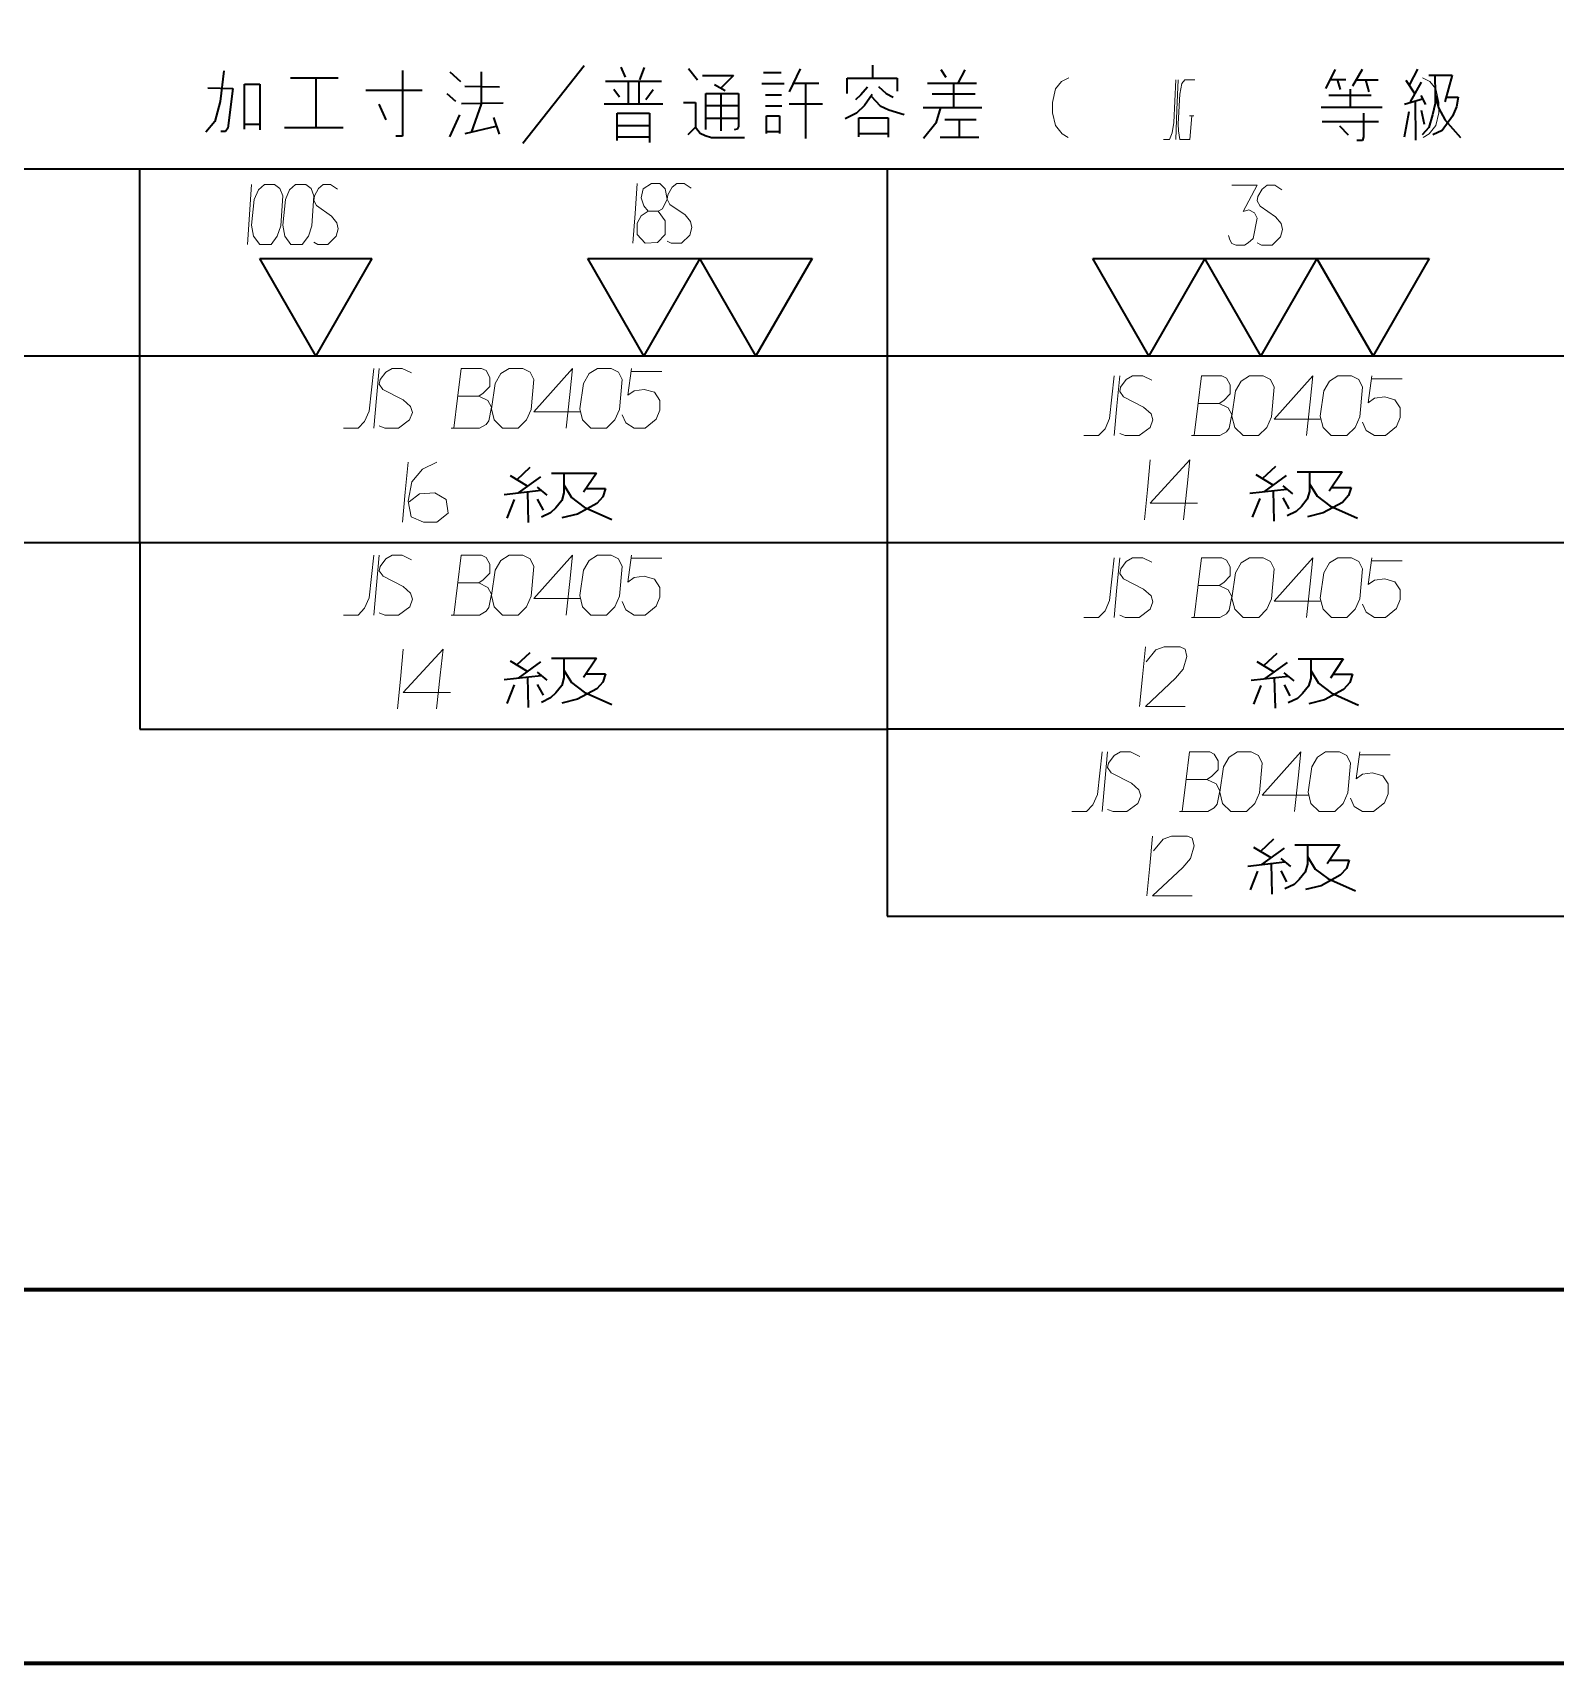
# Model space of a CAD drawing. Header units: millimetres. Extents: x 1333 to 104182, y -62926 to -5704.
# Drawn here: x 47680.64 to 47721.39, y -62915.56 to -62871.91 of the extents above; entities that cross this region are included whole.
import ezdxf

# ---------------------------------------------------------------- set-up
doc = ezdxf.new("R2010")
doc.units = ezdxf.units.MM
doc.header["$LTSCALE"] = 0.5
doc.layers.add('11', color=3, linetype='Continuous')

msp = doc.modelspace()

# ---------------------------------------------------------------- linework, layer by layer
at = {"color": 7, "lineweight": 35, "ltscale": 0.066172}
msp.add_line((47693.76, -62874.872), (47695.405, -62872.798), dxfattribs=at)
at = {"color": 7, "lineweight": 35, "ltscale": 0.007379}
msp.add_line((47696.385, -62872.835), (47696.502, -62873.106), dxfattribs=at)
at = {"color": 7, "lineweight": 35, "ltscale": 0.008807}
msp.add_line((47697.006, -62872.849), (47696.882, -62873.179), dxfattribs=at)
at = {"color": 7, "lineweight": 35, "ltscale": 0.008563}
msp.add_line((47703.121, -62872.785), (47703.121, -62873.127), dxfattribs=at)
at = {"color": 7, "lineweight": 35, "ltscale": 0.020655}
msp.add_line((47685.755, -62872.937), (47685.659, -62873.758), dxfattribs=at)
at = {"color": 7, "lineweight": 35, "ltscale": 0.030225}
msp.add_line((47686.31, -62874.498), (47686.31, -62873.289), dxfattribs=at)
at = {"color": 7, "lineweight": 35, "ltscale": 0.010229}
for p, q in [((47686.31, -62873.289), (47686.72, -62873.289)), ((47686.31, -62874.366), (47686.72, -62874.366))]:
    msp.add_line(p, q, dxfattribs=at)
at = {"color": 7, "lineweight": 35, "ltscale": 0.030591}
msp.add_line((47686.72, -62873.289), (47686.72, -62874.513), dxfattribs=at)
at = {"color": 7, "lineweight": 35, "ltscale": 0.031799}
msp.add_line((47687.546, -62873.128), (47688.818, -62873.128), dxfattribs=at)
at = {"color": 7, "lineweight": 35, "ltscale": 0.033154}
msp.add_line((47688.219, -62873.128), (47688.219, -62874.454), dxfattribs=at)
at = {"color": 7, "lineweight": 35, "ltscale": 0.044147}
msp.add_line((47690.536, -62872.923), (47690.536, -62874.688), dxfattribs=at)
at = {"color": 7, "lineweight": 35, "ltscale": 0.009588}
msp.add_line((47691.808, -62872.967), (47692.093, -62873.223), dxfattribs=at)
at = {"color": 7, "lineweight": 35, "ltscale": 0.021799}
msp.add_line((47692.649, -62872.959), (47692.649, -62873.831), dxfattribs=at)
at = {"color": 7, "lineweight": 35, "ltscale": 0.037671}
msp.add_line((47695.968, -62873.212), (47697.475, -62873.212), dxfattribs=at)
at = {"color": 7, "lineweight": 35, "ltscale": 0.015274}
for p, q in [((47696.576, -62873.212), (47696.576, -62873.823)), ((47696.863, -62873.212), (47696.863, -62873.823))]:
    msp.add_line(p, q, dxfattribs=at)
at = {"color": 7, "lineweight": 35, "ltscale": 0.009663}
msp.add_line((47698.198, -62872.871), (47698.432, -62873.179), dxfattribs=at)
at = {"color": 7, "lineweight": 35, "ltscale": 0.020654}
msp.add_line((47698.571, -62873.062), (47699.397, -62873.062), dxfattribs=at)
at = {"color": 7, "lineweight": 35, "ltscale": 0.011899}
msp.add_line((47699.397, -62873.062), (47699.06, -62873.399), dxfattribs=at)
at = {"color": 7, "lineweight": 35, "ltscale": 0.014954}
msp.add_line((47700.158, -62873.271), (47700.756, -62873.271), dxfattribs=at)
at = {"color": 7, "lineweight": 35, "ltscale": 0.011804}
msp.add_line((47700.203, -62872.979), (47700.675, -62872.979), dxfattribs=at)
at = {"color": 7, "lineweight": 35, "ltscale": 0.01708}
msp.add_line((47701.179, -62872.879), (47700.887, -62873.497), dxfattribs=at)
at = {"color": 7, "lineweight": 35, "ltscale": 0.017163}
msp.add_line((47700.996, -62873.266), (47701.682, -62873.266), dxfattribs=at)
at = {"color": 7, "lineweight": 35, "ltscale": 0.037097}
msp.add_line((47701.323, -62873.266), (47701.323, -62874.75), dxfattribs=at)
at = {"color": 7, "lineweight": 35, "ltscale": 0.033508}
msp.add_line((47702.438, -62873.132), (47703.778, -62873.132), dxfattribs=at)
at = {"color": 7, "lineweight": 35, "ltscale": 0.010254}
msp.add_line((47702.438, -62873.542), (47702.438, -62873.132), dxfattribs=at)
at = {"color": 7, "lineweight": 35, "ltscale": 0.008789}
msp.add_line((47703.778, -62873.132), (47703.778, -62873.483), dxfattribs=at)
at = {"color": 7, "lineweight": 35, "ltscale": 0.032825}
msp.add_line((47704.592, -62873.262), (47705.905, -62873.262), dxfattribs=at)
at = {"color": 7, "lineweight": 35, "ltscale": 0.006218}
msp.add_line((47704.947, -62872.897), (47705.077, -62873.109), dxfattribs=at)
at = {"color": 7, "lineweight": 35, "ltscale": 0.016113}
msp.add_line((47705.289, -62873.276), (47705.289, -62873.92), dxfattribs=at)
at = {"color": 7, "lineweight": 35, "ltscale": 0.010119}
msp.add_line((47705.59, -62872.906), (47705.406, -62873.267), dxfattribs=at)
at = {"color": 7, "lineweight": 35, "ltscale": 0.014202}
msp.add_line((47715.499, -62872.901), (47715.244, -62873.408), dxfattribs=at)
at = {"color": 7, "lineweight": 35, "ltscale": 0.010633}
msp.add_line((47715.365, -62873.168), (47715.79, -62873.172), dxfattribs=at)
at = {"color": 7, "lineweight": 35, "ltscale": 0.006978}
msp.add_line((47715.555, -62873.17), (47715.63, -62873.439), dxfattribs=at)
at = {"color": 7, "lineweight": 35, "ltscale": 0.01294}
msp.add_line((47716.226, -62872.901), (47715.966, -62873.348), dxfattribs=at)
at = {"color": 7, "lineweight": 35, "ltscale": 0.014575}
msp.add_line((47716.065, -62873.178), (47716.648, -62873.177), dxfattribs=at)
at = {"color": 7, "lineweight": 35, "ltscale": 0.008305}
msp.add_line((47716.312, -62873.178), (47716.397, -62873.499), dxfattribs=at)
at = {"color": 7, "lineweight": 35, "ltscale": 0.010969}
msp.add_line((47717.394, -62873.182), (47717.635, -62873.549), dxfattribs=at)
at = {"color": 7, "lineweight": 35, "ltscale": 0.011516}
msp.add_line((47717.701, -62872.891), (47717.494, -62873.303), dxfattribs=at)
at = {"color": 7, "lineweight": 35, "ltscale": 0.015061}
msp.add_line((47717.801, -62873.238), (47717.51, -62873.765), dxfattribs=at)
at = {"color": 7, "lineweight": 35, "ltscale": 0.015417}
msp.add_line((47718.011, -62873.052), (47718.628, -62873.052), dxfattribs=at)
at = {"color": 7, "lineweight": 35, "ltscale": 0.012437}
msp.add_line((47718.172, -62873.052), (47718.177, -62873.549), dxfattribs=at)
at = {"color": 7, "lineweight": 35, "ltscale": 0.018595}
msp.add_line((47718.628, -62873.052), (47718.435, -62873.77), dxfattribs=at)
at = {"color": 7, "lineweight": 35, "ltscale": 0.016825}
msp.add_line((47685.33, -62873.392), (47686.003, -62873.406), dxfattribs=at)
at = {"color": 7, "lineweight": 35, "ltscale": 0.026786}
msp.add_line((47686.003, -62873.406), (47685.864, -62874.469), dxfattribs=at)
at = {"color": 7, "lineweight": 35, "ltscale": 0.037646}
msp.add_line((47689.556, -62873.458), (47691.062, -62873.458), dxfattribs=at)
at = {"color": 7, "lineweight": 35, "ltscale": 0.007779}
msp.add_line((47691.728, -62873.545), (47691.962, -62873.751), dxfattribs=at)
at = {"color": 7, "lineweight": 35, "ltscale": 0.023221}
msp.add_line((47692.21, -62873.348), (47693.139, -62873.362), dxfattribs=at)
at = {"color": 7, "lineweight": 35, "ltscale": 0.006379}
msp.add_line((47696.195, -62873.428), (47696.348, -62873.632), dxfattribs=at)
at = {"color": 7, "lineweight": 35, "ltscale": 0.008333}
msp.add_line((47697.252, -62873.448), (47697.055, -62873.717), dxfattribs=at)
at = {"color": 7, "lineweight": 35, "ltscale": 0.021924}
for p, q in [((47698.656, -62873.546), (47699.533, -62873.546)), ((47698.656, -62873.862), (47699.533, -62873.862)), ((47698.656, -62874.2), (47699.533, -62874.2))]:
    msp.add_line(p, q, dxfattribs=at)
at = {"color": 7, "lineweight": 35, "ltscale": 0.024112}
msp.add_line((47698.656, -62874.511), (47698.656, -62873.546), dxfattribs=at)
at = {"color": 7, "lineweight": 35, "ltscale": 0.008191}
msp.add_line((47698.889, -62873.3), (47699.173, -62873.464), dxfattribs=at)
at = {"color": 7, "lineweight": 35, "ltscale": 0.024789}
msp.add_line((47699.061, -62873.546), (47699.061, -62874.538), dxfattribs=at)
at = {"color": 7, "lineweight": 35, "ltscale": 0.022086}
msp.add_line((47699.533, -62873.546), (47699.533, -62874.43), dxfattribs=at)
at = {"color": 7, "lineweight": 35, "ltscale": 0.010791}
for p, q in [((47700.252, -62873.582), (47700.684, -62873.582)), ((47700.257, -62873.871), (47700.689, -62873.871))]:
    msp.add_line(p, q, dxfattribs=at)
at = {"color": 7, "lineweight": 35, "ltscale": 0.004706}
msp.add_line((47702.807, -62873.582), (47702.667, -62873.709), dxfattribs=at)
at = {"color": 7, "lineweight": 35, "ltscale": 0.006944}
msp.add_line((47702.987, -62873.371), (47702.807, -62873.582), dxfattribs=at)
at = {"color": 7, "lineweight": 35, "ltscale": 0.008876}
msp.add_line((47703.113, -62873.573), (47702.906, -62873.862), dxfattribs=at)
at = {"color": 7, "lineweight": 35, "ltscale": 0.008722}
msp.add_line((47703.083, -62873.614), (47703.319, -62873.871), dxfattribs=at)
at = {"color": 7, "lineweight": 35, "ltscale": 0.006856}
msp.add_line((47703.279, -62873.357), (47703.481, -62873.542), dxfattribs=at)
at = {"color": 7, "lineweight": 35, "ltscale": 0.005335}
msp.add_line((47703.481, -62873.542), (47703.67, -62873.641), dxfattribs=at)
at = {"color": 7, "lineweight": 35, "ltscale": 0.028784}
msp.add_line((47704.713, -62873.555), (47705.865, -62873.555), dxfattribs=at)
at = {"color": 7, "lineweight": 35, "ltscale": 0.028455}
msp.add_line((47715.329, -62873.589), (47716.467, -62873.589), dxfattribs=at)
at = {"color": 7, "lineweight": 35, "ltscale": 0.012183}
msp.add_line((47715.901, -62873.424), (47715.901, -62873.911), dxfattribs=at)
at = {"color": 7, "lineweight": 35, "ltscale": 0.013172}
msp.add_line((47717.354, -62873.825), (47717.861, -62873.68), dxfattribs=at)
at = {"color": 7, "lineweight": 35, "ltscale": 0.006849}
msp.add_line((47717.796, -62873.594), (47717.916, -62873.841), dxfattribs=at)
at = {"color": 7, "lineweight": 35, "ltscale": 0.006531}
msp.add_line((47718.177, -62873.549), (47718.177, -62873.81), dxfattribs=at)
at = {"color": 7, "lineweight": 35, "ltscale": 0.009809}
msp.add_line((47718.177, -62873.549), (47718.267, -62873.931), dxfattribs=at)
at = {"color": 7, "lineweight": 35, "ltscale": 0.007922}
msp.add_line((47718.471, -62873.637), (47718.788, -62873.637), dxfattribs=at)
at = {"color": 7, "lineweight": 35, "ltscale": 0.006559}
msp.add_line((47718.788, -62873.637), (47718.748, -62873.896), dxfattribs=at)
at = {"color": 7, "lineweight": 35, "ltscale": 0.013815}
msp.add_line((47685.659, -62873.758), (47685.521, -62874.293), dxfattribs=at)
at = {"color": 7, "lineweight": 35, "ltscale": 0.011397}
msp.add_line((47689.908, -62873.831), (47690.09, -62874.249), dxfattribs=at)
at = {"color": 7, "lineweight": 35, "ltscale": 0.016069}
msp.add_line((47691.808, -62874.703), (47692.072, -62874.117), dxfattribs=at)
at = {"color": 7, "lineweight": 35, "ltscale": 0.027969}
msp.add_line((47693.234, -62873.802), (47692.115, -62873.817), dxfattribs=at)
at = {"color": 7, "lineweight": 35, "ltscale": 0.020044}
msp.add_line((47692.649, -62873.831), (47692.378, -62874.586), dxfattribs=at)
at = {"color": 7, "lineweight": 35, "ltscale": 0.039233}
msp.add_line((47695.938, -62873.823), (47697.507, -62873.823), dxfattribs=at)
at = {"color": 7, "lineweight": 35, "ltscale": 0.021753}
for p, q in [((47696.283, -62874.073), (47697.153, -62874.073)), ((47696.283, -62874.403), (47697.153, -62874.403)), ((47696.283, -62874.703), (47697.153, -62874.703))]:
    msp.add_line(p, q, dxfattribs=at)
at = {"color": 7, "lineweight": 35, "ltscale": 0.018134}
msp.add_line((47696.283, -62874.798), (47696.283, -62874.073), dxfattribs=at)
at = {"color": 7, "lineweight": 35, "ltscale": 0.019601}
msp.add_line((47697.153, -62874.073), (47697.153, -62874.857), dxfattribs=at)
at = {"color": 7, "lineweight": 35, "ltscale": 0.008044}
msp.add_line((47698.059, -62873.787), (47698.381, -62873.787), dxfattribs=at)
at = {"color": 7, "lineweight": 35, "ltscale": 0.016486}
msp.add_line((47698.381, -62873.787), (47698.381, -62874.447), dxfattribs=at)
at = {"color": 7, "lineweight": 35, "ltscale": 0.008545}
for p, q in [((47700.284, -62874.137), (47700.626, -62874.137)), ((47700.284, -62874.556), (47700.626, -62874.556))]:
    msp.add_line(p, q, dxfattribs=at)
at = {"color": 7, "lineweight": 35, "ltscale": 0.011942}
for p, q in [((47700.284, -62874.614), (47700.284, -62874.137)), ((47700.626, -62874.137), (47700.626, -62874.614))]:
    msp.add_line(p, q, dxfattribs=at)
at = {"color": 7, "lineweight": 35, "ltscale": 0.022253}
msp.add_line((47700.887, -62873.821), (47701.777, -62873.821), dxfattribs=at)
at = {"color": 7, "lineweight": 35, "ltscale": 0.008548}
msp.add_line((47702.694, -62874.069), (47702.389, -62874.222), dxfattribs=at)
at = {"color": 7, "lineweight": 35, "ltscale": 0.007402}
msp.add_line((47702.906, -62873.862), (47702.694, -62874.069), dxfattribs=at)
at = {"color": 7, "lineweight": 35, "ltscale": 0.0066}
msp.add_line((47703.319, -62873.871), (47703.558, -62873.984), dxfattribs=at)
at = {"color": 7, "lineweight": 35, "ltscale": 0.010672}
msp.add_line((47703.558, -62873.984), (47703.967, -62874.105), dxfattribs=at)
at = {"color": 7, "lineweight": 35, "ltscale": 0.039124}
msp.add_line((47704.475, -62873.92), (47706.04, -62873.92), dxfattribs=at)
at = {"color": 7, "lineweight": 35, "ltscale": 0.0108}
msp.add_line((47704.934, -62873.92), (47704.812, -62874.335), dxfattribs=at)
at = {"color": 7, "lineweight": 35, "ltscale": 0.040857}
msp.add_line((47715.123, -62873.911), (47716.758, -62873.911), dxfattribs=at)
at = {"color": 7, "lineweight": 35, "ltscale": 0.015826}
msp.add_line((47716.257, -62874.067), (47716.257, -62874.7), dxfattribs=at)
at = {"color": 7, "lineweight": 35, "ltscale": 0.017145}
msp.add_line((47717.475, -62874.037), (47717.344, -62874.71), dxfattribs=at)
at = {"color": 7, "lineweight": 35, "ltscale": 0.026301}
msp.add_line((47717.64, -62873.743), (47717.65, -62874.795), dxfattribs=at)
at = {"color": 7, "lineweight": 35, "ltscale": 0.009481}
msp.add_line((47717.805, -62873.991), (47717.881, -62874.363), dxfattribs=at)
at = {"color": 7, "lineweight": 35, "ltscale": 0.008778}
msp.add_line((47718.106, -62874.117), (47718.006, -62874.453), dxfattribs=at)
at = {"color": 7, "lineweight": 35, "ltscale": 0.007862}
msp.add_line((47718.177, -62873.81), (47718.106, -62874.117), dxfattribs=at)
at = {"color": 7, "lineweight": 35, "ltscale": 0.009214}
msp.add_line((47718.267, -62873.931), (47718.447, -62874.253), dxfattribs=at)
at = {"color": 7, "lineweight": 35, "ltscale": 0.011668}
msp.add_line((47718.638, -62874.152), (47718.362, -62874.529), dxfattribs=at)
at = {"color": 7, "lineweight": 35, "ltscale": 0.006974}
msp.add_line((47718.748, -62873.896), (47718.638, -62874.152), dxfattribs=at)
at = {"color": 7, "lineweight": 35, "ltscale": 0.009468}
msp.add_line((47685.521, -62874.293), (47685.272, -62874.579), dxfattribs=at)
at = {"color": 7, "lineweight": 35, "ltscale": 0.00293}
msp.add_line((47685.799, -62874.564), (47685.681, -62874.564), dxfattribs=at)
at = {"color": 7, "lineweight": 35, "ltscale": 0.002891}
msp.add_line((47685.864, -62874.469), (47685.799, -62874.564), dxfattribs=at)
at = {"color": 7, "lineweight": 35, "ltscale": 0.039294}
msp.add_line((47687.378, -62874.454), (47688.95, -62874.454), dxfattribs=at)
at = {"color": 7, "lineweight": 35, "ltscale": 0.021238}
msp.add_line((47692.218, -62874.615), (47693.044, -62874.417), dxfattribs=at)
at = {"color": 7, "lineweight": 35, "ltscale": 0.011819}
msp.add_line((47692.971, -62874.183), (47693.124, -62874.63), dxfattribs=at)
at = {"color": 7, "lineweight": 35, "ltscale": 0.007115}
msp.add_line((47698.381, -62874.447), (47698.18, -62874.648), dxfattribs=at)
at = {"color": 7, "lineweight": 35, "ltscale": 0.005093}
msp.add_line((47698.381, -62874.447), (47698.505, -62874.608), dxfattribs=at)
at = {"color": 7, "lineweight": 35, "ltscale": 0.001934}
msp.add_line((47699.494, -62874.496), (47699.42, -62874.516), dxfattribs=at)
at = {"color": 7, "lineweight": 35, "ltscale": 0.001928}
msp.add_line((47699.533, -62874.43), (47699.494, -62874.496), dxfattribs=at)
at = {"color": 7, "lineweight": 35, "ltscale": 0.019666}
for p, q in [((47702.748, -62874.195), (47703.535, -62874.195)), ((47702.748, -62874.61), (47703.535, -62874.61))]:
    msp.add_line(p, q, dxfattribs=at)
at = {"color": 7, "lineweight": 35, "ltscale": 0.012732}
msp.add_line((47702.748, -62874.705), (47702.748, -62874.195), dxfattribs=at)
at = {"color": 7, "lineweight": 35, "ltscale": 0.012845}
msp.add_line((47703.535, -62874.195), (47703.535, -62874.709), dxfattribs=at)
at = {"color": 7, "lineweight": 35, "ltscale": 0.01322}
msp.add_line((47704.812, -62874.335), (47704.484, -62874.75), dxfattribs=at)
at = {"color": 7, "lineweight": 35, "ltscale": 0.021021}
msp.add_line((47705.051, -62874.24), (47705.891, -62874.24), dxfattribs=at)
at = {"color": 7, "lineweight": 35, "ltscale": 0.011719}
msp.add_line((47705.433, -62874.24), (47705.433, -62874.709), dxfattribs=at)
at = {"color": 7, "lineweight": 35, "ltscale": 0.037598}
msp.add_line((47715.154, -62874.288), (47716.658, -62874.288), dxfattribs=at)
at = {"color": 7, "lineweight": 35, "ltscale": 0.00834}
msp.add_line((47715.855, -62874.66), (47715.625, -62874.418), dxfattribs=at)
at = {"color": 7, "lineweight": 35, "ltscale": 0.006581}
msp.add_line((47718.006, -62874.453), (47717.83, -62874.649), dxfattribs=at)
at = {"color": 7, "lineweight": 35, "ltscale": 0.00696}
msp.add_line((47718.362, -62874.529), (47718.111, -62874.649), dxfattribs=at)
at = {"color": 7, "lineweight": 35, "ltscale": 0.01548}
msp.add_line((47718.447, -62874.253), (47718.853, -62874.72), dxfattribs=at)
at = {"color": 7, "lineweight": 35, "ltscale": 0.004382}
msp.add_line((47690.536, -62874.688), (47690.361, -62874.688), dxfattribs=at)
at = {"color": 7, "lineweight": 35, "ltscale": 0.003764}
msp.add_line((47698.505, -62874.608), (47698.644, -62874.667), dxfattribs=at)
at = {"color": 7, "lineweight": 35, "ltscale": 0.004227}
msp.add_line((47698.644, -62874.667), (47698.805, -62874.718), dxfattribs=at)
at = {"color": 7, "lineweight": 35, "ltscale": 0.022107}
msp.add_line((47698.805, -62874.718), (47699.689, -62874.718), dxfattribs=at)
at = {"color": 7, "lineweight": 35, "ltscale": 0.025977}
msp.add_line((47704.925, -62874.714), (47705.964, -62874.714), dxfattribs=at)
at = {"color": 7, "lineweight": 35, "ltscale": 0.003699}
msp.add_line((47716.229, -62874.803), (47716.081, -62874.803), dxfattribs=at)
at = {"color": 7, "lineweight": 35, "ltscale": 0.002686}
msp.add_line((47716.257, -62874.7), (47716.229, -62874.803), dxfattribs=at)
at = {"color": 7, "lineweight": 35}
for p, q in [((47643.514, -62875.561), (47763.692, -62875.561)), ((47643.514, -62880.561), (47763.514, -62880.561)), ((47663.514, -62885.561), (47683.514, -62885.561)), ((47683.514, -62885.561), (47763.514, -62885.561)), ((47683.514, -62890.561), (47703.514, -62890.561)), ((47763.514, -62890.561), (47703.514, -62890.561)), ((47703.514, -62895.561), (47723.514, -62895.561)), ((47903.514, -62905.561), (47643.514, -62905.561))]:
    msp.add_line(p, q, dxfattribs=at)
at = {"color": 7, "lineweight": 35, "ltscale": 0.25}
msp.add_line((47683.514, -62885.561), (47683.514, -62875.561), dxfattribs=at)
at = {"color": 7, "lineweight": 35, "ltscale": 0.375}
msp.add_line((47703.514, -62875.561), (47703.514, -62890.561), dxfattribs=at)
at = {"color": 7, "lineweight": 35, "ltscale": 0.074999}
for p, q in [((47688.218, -62880.561), (47686.718, -62877.963)), ((47688.218, -62880.561), (47686.718, -62877.963)), ((47689.718, -62877.963), (47688.218, -62880.561)), ((47689.718, -62877.963), (47688.218, -62880.561)), ((47696.999, -62880.561), (47695.499, -62877.963)), ((47696.999, -62880.561), (47695.499, -62877.963)), ((47698.499, -62877.963), (47696.999, -62880.561)), ((47698.499, -62877.963), (47696.999, -62880.561)), ((47699.999, -62880.561), (47698.499, -62877.963)), ((47699.999, -62880.561), (47698.499, -62877.963)), ((47701.499, -62877.963), (47699.999, -62880.561)), ((47701.499, -62877.963), (47699.999, -62880.561)), ((47710.514, -62880.561), (47709.014, -62877.963)), ((47710.514, -62880.561), (47709.014, -62877.963)), ((47712.014, -62877.963), (47710.514, -62880.561)), ((47712.014, -62877.963), (47710.514, -62880.561)), ((47713.514, -62880.561), (47712.014, -62877.963)), ((47713.514, -62880.561), (47712.014, -62877.963)), ((47715.014, -62877.963), (47713.514, -62880.561)), ((47715.014, -62877.963), (47713.514, -62880.561)), ((47716.514, -62880.561), (47715.014, -62877.963)), ((47716.514, -62880.561), (47715.014, -62877.963)), ((47718.014, -62877.963), (47716.514, -62880.561)), ((47718.014, -62877.963), (47716.514, -62880.561))]:
    msp.add_line(p, q, dxfattribs=at)
at = {"color": 7, "lineweight": 35, "ltscale": 0.075}
for p, q in [((47686.718, -62877.963), (47689.718, -62877.963)), ((47686.718, -62877.963), (47689.718, -62877.963)), ((47695.499, -62877.963), (47698.499, -62877.963)), ((47695.499, -62877.963), (47698.499, -62877.963)), ((47698.499, -62877.963), (47701.499, -62877.963)), ((47698.499, -62877.963), (47701.499, -62877.963)), ((47709.014, -62877.963), (47712.014, -62877.963)), ((47709.014, -62877.963), (47712.014, -62877.963)), ((47712.014, -62877.963), (47715.014, -62877.963)), ((47712.014, -62877.963), (47715.014, -62877.963)), ((47715.014, -62877.963), (47718.014, -62877.963)), ((47715.014, -62877.963), (47718.014, -62877.963))]:
    msp.add_line(p, q, dxfattribs=at)
at = {"color": 7, "lineweight": 35, "ltscale": 0.012225}
for p, q in [((47693.949, -62883.557), (47693.591, -62883.891)), ((47713.904, -62883.525), (47713.546, -62883.858)), ((47693.949, -62888.512), (47693.591, -62888.846)), ((47713.936, -62888.528), (47713.579, -62888.862))]:
    msp.add_line(p, q, dxfattribs=at)
at = {"color": 7, "lineweight": 35, "ltscale": 0.030115}
for p, q in [((47694.524, -62883.705), (47695.729, -62883.705)), ((47714.479, -62883.673), (47715.684, -62883.673)), ((47694.524, -62888.66), (47695.729, -62888.66)), ((47714.512, -62888.677), (47715.717, -62888.677))]:
    msp.add_line(p, q, dxfattribs=at)
at = {"color": 7, "lineweight": 35, "ltscale": 0.013083}
for p, q in [((47694.861, -62883.705), (47694.861, -62884.229)), ((47714.817, -62883.673), (47714.817, -62884.196)), ((47694.861, -62888.66), (47694.861, -62889.184)), ((47714.849, -62888.677), (47714.849, -62889.2)), ((47714.762, -62893.651), (47714.762, -62894.174))]:
    msp.add_line(p, q, dxfattribs=at)
at = {"color": 7, "lineweight": 35, "ltscale": 0.01536}
for p, q in [((47695.729, -62883.705), (47695.388, -62884.216)), ((47695.729, -62888.66), (47695.388, -62889.171))]:
    msp.add_line(p, q, dxfattribs=at)
at = {"color": 7, "lineweight": 35, "ltscale": 0.013337}
for p, q in [((47713.373, -62883.739), (47713.83, -62884.015)), ((47693.418, -62888.726), (47693.875, -62889.002))]:
    msp.add_line(p, q, dxfattribs=at)
at = {"color": 7, "lineweight": 35, "ltscale": 0.015353}
msp.add_line((47715.684, -62883.673), (47715.343, -62884.184), dxfattribs=at)
at = {"color": 7, "lineweight": 35, "ltscale": 0.024924}
for p, q in [((47693.262, -62884.274), (47694.253, -62884.163)), ((47693.262, -62889.229), (47694.253, -62889.118)), ((47713.25, -62889.245), (47714.241, -62889.134))]:
    msp.add_line(p, q, dxfattribs=at)
at = {"color": 7, "lineweight": 35, "ltscale": 0.013339}
for p, q in [((47693.418, -62883.771), (47693.875, -62884.047)), ((47713.406, -62888.743), (47713.863, -62889.019)), ((47713.318, -62893.717), (47713.775, -62893.993))]:
    msp.add_line(p, q, dxfattribs=at)
at = {"color": 7, "lineweight": 35, "ltscale": 0.018495}
for p, q in [((47694.232, -62883.8), (47693.632, -62884.233)), ((47694.232, -62888.755), (47693.632, -62889.188)), ((47714.22, -62888.771), (47713.62, -62889.204)), ((47714.132, -62893.745), (47713.532, -62894.178))]:
    msp.add_line(p, q, dxfattribs=at)
at = {"color": 7, "lineweight": 35, "ltscale": 0.008484}
for p, q in [((47694.142, -62884.076), (47694.405, -62884.291)), ((47714.097, -62884.044), (47714.36, -62884.258)), ((47694.142, -62889.031), (47694.405, -62889.245)), ((47714.042, -62894.021), (47714.305, -62894.236))]:
    msp.add_line(p, q, dxfattribs=at)
at = {"color": 7, "lineweight": 35, "ltscale": 0.009837}
for p, q in [((47694.861, -62884.019), (47695.063, -62884.356)), ((47694.861, -62888.974), (47695.063, -62889.311)), ((47714.849, -62888.99), (47715.051, -62889.328))]:
    msp.add_line(p, q, dxfattribs=at)
at = {"color": 7, "lineweight": 35, "ltscale": 0.013049}
for p, q in [((47695.453, -62884.118), (47695.975, -62884.118)), ((47715.409, -62884.085), (47715.931, -62884.085)), ((47695.453, -62889.073), (47695.975, -62889.073)), ((47715.441, -62889.089), (47715.963, -62889.089)), ((47715.354, -62894.063), (47715.876, -62894.063))]:
    msp.add_line(p, q, dxfattribs=at)
at = {"color": 7, "lineweight": 35, "ltscale": 0.005858}
for p, q in [((47695.975, -62884.118), (47695.902, -62884.34)), ((47695.975, -62889.073), (47695.902, -62889.295)), ((47715.963, -62889.089), (47715.889, -62889.311))]:
    msp.add_line(p, q, dxfattribs=at)
at = {"color": 7, "lineweight": 35, "ltscale": 0.024936}
for p, q in [((47713.217, -62884.241), (47714.208, -62884.13)), ((47713.162, -62894.219), (47714.153, -62894.108))]:
    msp.add_line(p, q, dxfattribs=at)
at = {"color": 7, "lineweight": 35, "ltscale": 0.018504}
msp.add_line((47714.188, -62883.768), (47713.587, -62884.2), dxfattribs=at)
at = {"color": 7, "lineweight": 35, "ltscale": 0.020496}
for p, q in [((47713.838, -62884.172), (47713.859, -62884.991)), ((47693.883, -62884.204), (47693.904, -62885.024)), ((47693.883, -62889.159), (47693.904, -62889.979)), ((47713.87, -62889.176), (47713.891, -62889.995)), ((47713.783, -62894.15), (47713.804, -62894.969))]:
    msp.add_line(p, q, dxfattribs=at)
at = {"color": 7, "lineweight": 35, "ltscale": 0.005373}
for p, q in [((47714.817, -62884.196), (47714.755, -62884.402)), ((47694.861, -62884.229), (47694.8, -62884.435)), ((47694.861, -62889.184), (47694.8, -62889.39))]:
    msp.add_line(p, q, dxfattribs=at)
at = {"color": 7, "lineweight": 35, "ltscale": 0.009831}
msp.add_line((47714.817, -62883.986), (47715.018, -62884.324), dxfattribs=at)
at = {"color": 7, "lineweight": 35, "ltscale": 0.005862}
msp.add_line((47715.931, -62884.085), (47715.857, -62884.307), dxfattribs=at)
at = {"color": 7, "lineweight": 35, "ltscale": 0.013404}
for p, q in [((47693.525, -62884.414), (47693.328, -62884.913)), ((47713.48, -62884.382), (47713.283, -62884.88)), ((47693.525, -62889.369), (47693.328, -62889.868)), ((47713.513, -62889.385), (47713.316, -62889.884)), ((47713.425, -62894.359), (47713.228, -62894.858))]:
    msp.add_line(p, q, dxfattribs=at)
at = {"color": 7, "lineweight": 35, "ltscale": 0.008293}
for p, q in [((47694.146, -62884.402), (47694.302, -62884.694)), ((47714.101, -62884.369), (47714.258, -62884.662)), ((47694.146, -62889.357), (47694.302, -62889.649))]:
    msp.add_line(p, q, dxfattribs=at)
at = {"color": 7, "lineweight": 35, "ltscale": 0.004731}
for p, q in [((47694.639, -62884.633), (47694.504, -62884.764)), ((47714.595, -62884.6), (47714.459, -62884.732)), ((47694.639, -62889.588), (47694.504, -62889.719)), ((47714.627, -62889.604), (47714.492, -62889.736)), ((47714.539, -62894.578), (47714.404, -62894.71))]:
    msp.add_line(p, q, dxfattribs=at)
at = {"color": 7, "lineweight": 35, "ltscale": 0.006364}
for p, q in [((47694.8, -62884.435), (47694.639, -62884.633)), ((47694.8, -62889.39), (47694.639, -62889.588))]:
    msp.add_line(p, q, dxfattribs=at)
at = {"color": 7, "lineweight": 35, "ltscale": 0.010659}
for p, q in [((47695.063, -62884.356), (47695.404, -62884.612)), ((47715.018, -62884.324), (47715.359, -62884.579)), ((47695.063, -62889.311), (47695.404, -62889.567)), ((47714.963, -62894.302), (47715.304, -62894.557))]:
    msp.add_line(p, q, dxfattribs=at)
at = {"color": 7, "lineweight": 35, "ltscale": 0.01464}
for p, q in [((47695.737, -62884.521), (47695.223, -62884.802)), ((47695.737, -62889.476), (47695.223, -62889.756))]:
    msp.add_line(p, q, dxfattribs=at)
at = {"color": 7, "lineweight": 35, "ltscale": 0.020157}
for p, q in [((47695.404, -62884.612), (47696.14, -62884.942)), ((47715.359, -62884.579), (47716.095, -62884.909)), ((47695.404, -62889.567), (47696.14, -62889.896))]:
    msp.add_line(p, q, dxfattribs=at)
at = {"color": 7, "lineweight": 35, "ltscale": 0.006121}
for p, q in [((47695.902, -62884.34), (47695.737, -62884.521)), ((47715.857, -62884.307), (47715.692, -62884.489)), ((47695.902, -62889.295), (47695.737, -62889.476)), ((47715.889, -62889.311), (47715.725, -62889.493))]:
    msp.add_line(p, q, dxfattribs=at)
at = {"color": 7, "lineweight": 35, "ltscale": 0.006372}
msp.add_line((47714.755, -62884.402), (47714.595, -62884.6), dxfattribs=at)
at = {"color": 7, "lineweight": 35, "ltscale": 0.014629}
msp.add_line((47715.692, -62884.489), (47715.179, -62884.769), dxfattribs=at)
at = {"color": 7, "lineweight": 35, "ltscale": 0.00685}
for p, q in [((47694.504, -62884.764), (47694.257, -62884.884)), ((47714.459, -62884.732), (47714.212, -62884.851)), ((47694.504, -62889.719), (47694.257, -62889.839)), ((47714.492, -62889.736), (47714.245, -62889.855)), ((47714.404, -62894.71), (47714.157, -62894.829))]:
    msp.add_line(p, q, dxfattribs=at)
at = {"color": 7, "lineweight": 35, "ltscale": 0.010785}
for p, q in [((47695.223, -62884.802), (47694.804, -62884.904)), ((47695.223, -62889.756), (47694.804, -62889.859))]:
    msp.add_line(p, q, dxfattribs=at)
at = {"color": 7, "lineweight": 35, "ltscale": 0.010797}
msp.add_line((47715.179, -62884.769), (47714.759, -62884.872), dxfattribs=at)
at = {"color": 7, "lineweight": 35, "ltscale": 0.125}
for p, q in [((47683.514, -62885.561), (47683.514, -62890.561)), ((47703.514, -62890.561), (47703.514, -62895.561))]:
    msp.add_line(p, q, dxfattribs=at)
at = {"color": 7, "lineweight": 35, "ltscale": 0.015362}
for p, q in [((47715.717, -62888.677), (47715.375, -62889.188)), ((47715.629, -62893.651), (47715.288, -62894.162))]:
    msp.add_line(p, q, dxfattribs=at)
at = {"color": 7, "lineweight": 35, "ltscale": 0.008486}
msp.add_line((47714.13, -62889.047), (47714.393, -62889.262), dxfattribs=at)
at = {"color": 7, "lineweight": 35, "ltscale": 0.00829}
for p, q in [((47714.134, -62889.373), (47714.29, -62889.666)), ((47714.046, -62894.347), (47714.202, -62894.64))]:
    msp.add_line(p, q, dxfattribs=at)
at = {"color": 7, "lineweight": 35, "ltscale": 0.006362}
for p, q in [((47714.787, -62889.406), (47714.627, -62889.604)), ((47714.7, -62894.38), (47714.539, -62894.578))]:
    msp.add_line(p, q, dxfattribs=at)
at = {"color": 7, "lineweight": 35, "ltscale": 0.005376}
msp.add_line((47714.849, -62889.2), (47714.787, -62889.406), dxfattribs=at)
at = {"color": 7, "lineweight": 35, "ltscale": 0.010657}
msp.add_line((47715.051, -62889.328), (47715.392, -62889.583), dxfattribs=at)
at = {"color": 7, "lineweight": 35, "ltscale": 0.010798}
for p, q in [((47715.211, -62889.773), (47714.791, -62889.876)), ((47715.123, -62894.747), (47714.704, -62894.85))]:
    msp.add_line(p, q, dxfattribs=at)
at = {"color": 7, "lineweight": 35, "ltscale": 0.014638}
msp.add_line((47715.725, -62889.493), (47715.211, -62889.773), dxfattribs=at)
at = {"color": 7, "lineweight": 35, "ltscale": 0.020158}
msp.add_line((47715.392, -62889.583), (47716.128, -62889.913), dxfattribs=at)
at = {"color": 7, "lineweight": 35, "ltscale": 0.012234}
msp.add_line((47713.849, -62893.502), (47713.491, -62893.836), dxfattribs=at)
at = {"color": 7, "lineweight": 35, "ltscale": 0.030127}
msp.add_line((47714.424, -62893.651), (47715.629, -62893.651), dxfattribs=at)
at = {"color": 7, "lineweight": 35, "ltscale": 0.00538}
msp.add_line((47714.762, -62894.174), (47714.7, -62894.38), dxfattribs=at)
at = {"color": 7, "lineweight": 35, "ltscale": 0.009828}
msp.add_line((47714.762, -62893.964), (47714.963, -62894.302), dxfattribs=at)
at = {"color": 7, "lineweight": 35, "ltscale": 0.005859}
msp.add_line((47715.876, -62894.063), (47715.802, -62894.285), dxfattribs=at)
at = {"color": 7, "lineweight": 35, "ltscale": 0.014628}
msp.add_line((47715.637, -62894.467), (47715.123, -62894.747), dxfattribs=at)
at = {"color": 7, "lineweight": 35, "ltscale": 0.020169}
msp.add_line((47715.304, -62894.557), (47716.04, -62894.887), dxfattribs=at)
at = {"color": 7, "lineweight": 35, "ltscale": 0.006123}
msp.add_line((47715.802, -62894.285), (47715.637, -62894.467), dxfattribs=at)
at = {"color": 7, "lineweight": 70}
for p, q in [((47903.514, -62905.561), (47097.514, -62905.561)), ((47913.514, -62915.561), (47072.514, -62915.561))]:
    msp.add_line(p, q, dxfattribs=at)
at = {"color": 3}
msp.add_lwpolyline([(47072.514, -62321.561), (47913.514, -62321.561), (47913.514, -62915.561), (47072.514, -62915.561)], close=True, dxfattribs=at)
at = {"color": 7, "lineweight": 13}
for points in [[(47708.375, -62873.121), (47708.175, -62873.221), (47708.015, -62873.421), (47707.935, -62873.781), (47707.935, -62874.061), (47708.015, -62874.401), (47708.195, -62874.621), (47708.355, -62874.721)], [(47711.235, -62873.178), (47711.186, -62874.318), (47711.136, -62874.598), (47711.066, -62874.778), (47710.908, -62874.778)], [(47711.235, -62874.778), (47711.265, -62873.978), (47711.295, -62873.178)], [(47711.662, -62874.138), (47711.612, -62874.778), (47711.344, -62874.778), (47711.305, -62874.538), (47711.295, -62874.358), (47711.344, -62873.558), (47711.394, -62873.278), (47711.473, -62873.178), (47711.741, -62873.178)], [(47717.835, -62873.121), (47718.035, -62873.221), (47718.195, -62873.421), (47718.275, -62873.781), (47718.275, -62874.061), (47718.195, -62874.401), (47718.015, -62874.621), (47717.855, -62874.721)], [(47711.602, -62874.138), (47711.721, -62874.138)], [(47686.501, -62875.983), (47686.447, -62876.783), (47686.393, -62877.583)], [(47688.165, -62877.523), (47688.273, -62877.583), (47688.544, -62877.583), (47688.761, -62877.363), (47688.815, -62877.163), (47688.779, -62877.003), (47688.635, -62876.823), (47688.237, -62876.543), (47688.165, -62876.403), (47688.183, -62876.283), (47688.291, -62876.083), (47688.418, -62875.983), (47688.616, -62875.983), (47688.797, -62876.103)], [(47696.818, -62875.953), (47696.763, -62876.753), (47696.708, -62877.553)], [(47697.386, -62876.693), (47697.496, -62876.633), (47697.624, -62876.373), (47697.569, -62876.093), (47697.423, -62875.953), (47697.203, -62875.953), (47696.983, -62876.093), (47696.928, -62876.333), (47697.001, -62876.553), (47697.111, -62876.693)], [(47697.624, -62877.493), (47697.734, -62877.553), (47698.009, -62877.553), (47698.229, -62877.333), (47698.284, -62877.133), (47698.247, -62876.973), (47698.101, -62876.793), (47697.698, -62876.513), (47697.624, -62876.373), (47697.643, -62876.253), (47697.753, -62876.053), (47697.881, -62875.953), (47698.082, -62875.953), (47698.266, -62876.073)], [(47712.645, -62877.34), (47712.683, -62877.46), (47712.739, -62877.56), (47712.852, -62877.6), (47713.078, -62877.6), (47713.172, -62877.54), (47713.303, -62877.42), (47713.416, -62876.88), (47713.341, -62876.74), (47713.191, -62876.66), (47713.04, -62876.7), (47713.416, -62876), (47712.739, -62876)], [(47713.416, -62877.54), (47713.529, -62877.6), (47713.811, -62877.6), (47714.037, -62877.38), (47714.093, -62877.18), (47714.055, -62877.02), (47713.905, -62876.84), (47713.491, -62876.56), (47713.416, -62876.42), (47713.435, -62876.3), (47713.548, -62876.1), (47713.679, -62876), (47713.886, -62876), (47714.074, -62876.12)], [(47689.771, -62880.901), (47689.648, -62882.041), (47689.525, -62882.321), (47689.353, -62882.501), (47688.959, -62882.501)], [(47689.771, -62882.501), (47689.845, -62881.701), (47689.919, -62880.901)], [(47689.919, -62882.441), (47690.067, -62882.501), (47690.436, -62882.501), (47690.731, -62882.281), (47690.805, -62882.081), (47690.756, -62881.921), (47690.559, -62881.741), (47690.017, -62881.461), (47689.919, -62881.321), (47689.944, -62881.201), (47690.091, -62881.001), (47690.264, -62880.901), (47690.534, -62880.901), (47690.781, -62881.021)], [(47691.839, -62882.501), (47692.603, -62882.501), (47692.775, -62882.401), (47692.849, -62882.301), (47692.923, -62881.941), (47692.824, -62881.761), (47692.578, -62881.641), (47692.701, -62881.561), (47692.873, -62881.381), (47692.873, -62881.141), (47692.775, -62880.961), (47692.652, -62880.901), (47692.11, -62880.901), (47692.012, -62881.701), (47691.913, -62882.501)], [(47694.917, -62882.501), (47695.015, -62881.601), (47695.089, -62880.901), (47694.055, -62882.061), (47695.286, -62882.061)], [(47696.419, -62882.141), (47696.517, -62882.361), (47696.739, -62882.501), (47697.034, -62882.501), (47697.33, -62882.261), (47697.428, -62882.021), (47697.428, -62881.761), (47697.28, -62881.541), (47697.01, -62881.461), (47696.739, -62881.501), (47696.566, -62881.621), (47696.665, -62880.901)], [(47696.665, -62880.981), (47697.477, -62880.981)], [(47709.587, -62881.099), (47709.464, -62882.239), (47709.341, -62882.519), (47709.168, -62882.699), (47708.774, -62882.699)], [(47709.587, -62882.699), (47709.661, -62881.899), (47709.735, -62881.099)], [(47709.735, -62882.639), (47709.882, -62882.699), (47710.252, -62882.699), (47710.547, -62882.479), (47710.621, -62882.279), (47710.572, -62882.119), (47710.375, -62881.939), (47709.833, -62881.659), (47709.735, -62881.519), (47709.759, -62881.399), (47709.907, -62881.199), (47710.079, -62881.099), (47710.35, -62881.099), (47710.596, -62881.219)], [(47711.655, -62882.699), (47712.418, -62882.699), (47712.591, -62882.599), (47712.664, -62882.499), (47712.738, -62882.139), (47712.64, -62881.959), (47712.394, -62881.839), (47712.517, -62881.759), (47712.689, -62881.579), (47712.689, -62881.339), (47712.591, -62881.159), (47712.467, -62881.099), (47711.926, -62881.099), (47711.827, -62881.899), (47711.729, -62882.699)], [(47714.733, -62882.699), (47714.831, -62881.799), (47714.905, -62881.099), (47713.871, -62882.259), (47715.102, -62882.259)], [(47716.234, -62882.339), (47716.333, -62882.559), (47716.554, -62882.699), (47716.85, -62882.699), (47717.145, -62882.459), (47717.244, -62882.219), (47717.244, -62881.959), (47717.096, -62881.739), (47716.825, -62881.659), (47716.554, -62881.699), (47716.382, -62881.819), (47716.481, -62881.099)], [(47716.481, -62881.179), (47717.293, -62881.179)], [(47692.578, -62881.641), (47692.012, -62881.641)], [(47712.394, -62881.839), (47711.827, -62881.839)], [(47690.692, -62883.414), (47690.615, -62884.214), (47690.539, -62885.014)], [(47691.454, -62883.414), (47691.073, -62883.594), (47690.793, -62883.934), (47690.692, -62884.454), (47690.768, -62884.874), (47691.098, -62885.014), (47691.454, -62885.014), (47691.758, -62884.774), (47691.708, -62884.414), (47691.403, -62884.234), (47690.996, -62884.254), (47690.717, -62884.474)], [(47710.55, -62883.352), (47710.474, -62884.152), (47710.398, -62884.952)], [(47711.438, -62884.952), (47711.539, -62884.052), (47711.615, -62883.352), (47710.55, -62884.512), (47711.818, -62884.512)], [(47689.771, -62885.901), (47689.648, -62887.041), (47689.525, -62887.321), (47689.353, -62887.501), (47688.959, -62887.501)], [(47689.771, -62887.501), (47689.845, -62886.701), (47689.919, -62885.901)], [(47689.919, -62887.441), (47690.067, -62887.501), (47690.436, -62887.501), (47690.732, -62887.281), (47690.806, -62887.081), (47690.756, -62886.921), (47690.559, -62886.741), (47690.018, -62886.461), (47689.919, -62886.321), (47689.944, -62886.201), (47690.092, -62886.001), (47690.264, -62885.901), (47690.535, -62885.901), (47690.781, -62886.021)], [(47691.84, -62887.501), (47692.603, -62887.501), (47692.775, -62887.401), (47692.849, -62887.301), (47692.923, -62886.941), (47692.824, -62886.761), (47692.578, -62886.641), (47692.701, -62886.561), (47692.874, -62886.381), (47692.874, -62886.141), (47692.775, -62885.961), (47692.652, -62885.901), (47692.11, -62885.901), (47692.012, -62886.701), (47691.913, -62887.501)], [(47694.917, -62887.501), (47695.016, -62886.601), (47695.089, -62885.901), (47694.055, -62887.061), (47695.286, -62887.061)], [(47696.419, -62887.141), (47696.517, -62887.361), (47696.739, -62887.501), (47697.034, -62887.501), (47697.33, -62887.261), (47697.428, -62887.021), (47697.428, -62886.761), (47697.281, -62886.541), (47697.01, -62886.461), (47696.739, -62886.501), (47696.567, -62886.621), (47696.665, -62885.901)], [(47696.665, -62885.981), (47697.478, -62885.981)], [(47709.587, -62885.969), (47709.464, -62887.109), (47709.341, -62887.389), (47709.169, -62887.569), (47708.775, -62887.569)], [(47709.587, -62887.569), (47709.661, -62886.769), (47709.735, -62885.969)], [(47709.735, -62887.509), (47709.883, -62887.569), (47710.252, -62887.569), (47710.547, -62887.349), (47710.621, -62887.149), (47710.572, -62886.989), (47710.375, -62886.809), (47709.833, -62886.529), (47709.735, -62886.389), (47709.76, -62886.269), (47709.907, -62886.069), (47710.08, -62885.969), (47710.35, -62885.969), (47710.597, -62886.089)], [(47711.655, -62887.569), (47712.418, -62887.569), (47712.591, -62887.469), (47712.665, -62887.369), (47712.739, -62887.009), (47712.64, -62886.829), (47712.394, -62886.709), (47712.517, -62886.629), (47712.689, -62886.449), (47712.689, -62886.209), (47712.591, -62886.029), (47712.468, -62885.969), (47711.926, -62885.969), (47711.828, -62886.769), (47711.729, -62887.569)], [(47714.733, -62887.569), (47714.831, -62886.669), (47714.905, -62885.969), (47713.871, -62887.129), (47715.102, -62887.129)], [(47716.235, -62887.209), (47716.333, -62887.429), (47716.555, -62887.569), (47716.85, -62887.569), (47717.146, -62887.329), (47717.244, -62887.089), (47717.244, -62886.829), (47717.096, -62886.609), (47716.825, -62886.529), (47716.555, -62886.569), (47716.382, -62886.689), (47716.481, -62885.969)], [(47716.481, -62886.049), (47717.293, -62886.049)], [(47692.578, -62886.641), (47692.012, -62886.641)], [(47712.394, -62886.709), (47711.828, -62886.709)], [(47690.56, -62888.414), (47690.484, -62889.214), (47690.408, -62890.014)], [(47691.448, -62890.014), (47691.549, -62889.114), (47691.625, -62888.414), (47690.56, -62889.574), (47691.828, -62889.574)], [(47710.42, -62888.352), (47710.344, -62889.152), (47710.268, -62889.952)], [(47711.483, -62889.952), (47710.42, -62889.952), (47711.23, -62889.192), (47711.432, -62888.952), (47711.533, -62888.612), (47711.483, -62888.412), (47711.356, -62888.352), (47710.926, -62888.352), (47710.698, -62888.432), (47710.445, -62888.752)], [(47709.262, -62891.164), (47709.139, -62892.304), (47709.016, -62892.584), (47708.844, -62892.764), (47708.45, -62892.764)], [(47709.262, -62892.764), (47709.336, -62891.964), (47709.41, -62891.164)], [(47709.41, -62892.704), (47709.558, -62892.764), (47709.927, -62892.764), (47710.223, -62892.544), (47710.297, -62892.344), (47710.247, -62892.184), (47710.05, -62892.004), (47709.509, -62891.724), (47709.41, -62891.584), (47709.435, -62891.464), (47709.583, -62891.264), (47709.755, -62891.164), (47710.026, -62891.164), (47710.272, -62891.284)], [(47711.331, -62892.764), (47712.094, -62892.764), (47712.266, -62892.664), (47712.34, -62892.564), (47712.414, -62892.204), (47712.315, -62892.024), (47712.069, -62891.904), (47712.192, -62891.824), (47712.365, -62891.644), (47712.365, -62891.404), (47712.266, -62891.224), (47712.143, -62891.164), (47711.601, -62891.164), (47711.503, -62891.964), (47711.404, -62892.764)], [(47714.408, -62892.764), (47714.507, -62891.864), (47714.58, -62891.164), (47713.546, -62892.324), (47714.777, -62892.324)], [(47715.91, -62892.404), (47716.008, -62892.624), (47716.23, -62892.764), (47716.525, -62892.764), (47716.821, -62892.524), (47716.919, -62892.284), (47716.919, -62892.024), (47716.772, -62891.804), (47716.501, -62891.724), (47716.23, -62891.764), (47716.058, -62891.884), (47716.156, -62891.164)], [(47716.156, -62891.244), (47716.969, -62891.244)], [(47712.069, -62891.904), (47711.503, -62891.904)], [(47710.615, -62893.417), (47710.539, -62894.217), (47710.463, -62895.017)], [(47711.677, -62895.017), (47710.615, -62895.017), (47711.424, -62894.257), (47711.627, -62894.017), (47711.728, -62893.677), (47711.677, -62893.477), (47711.551, -62893.417), (47711.121, -62893.417), (47710.893, -62893.497), (47710.64, -62893.817)]]:
    msp.add_lwpolyline(points, dxfattribs=at)
for points in [[(47687.025, -62877.583), (47687.188, -62877.363), (47687.279, -62877.083), (47687.333, -62876.283), (47687.261, -62876.083), (47687.116, -62875.983), (47686.845, -62875.983), (47686.682, -62876.123), (47686.573, -62876.383), (47686.501, -62877.063), (47686.555, -62877.363), (47686.718, -62877.583)], [(47687.857, -62877.583), (47688.02, -62877.363), (47688.11, -62877.083), (47688.165, -62876.283), (47688.092, -62876.083), (47687.948, -62875.983), (47687.676, -62875.983), (47687.514, -62876.123), (47687.405, -62876.383), (47687.333, -62877.063), (47687.387, -62877.363), (47687.55, -62877.583)], [(47697.038, -62877.553), (47697.368, -62877.533), (47697.569, -62877.313), (47697.569, -62876.953), (47697.386, -62876.693), (47697.111, -62876.693), (47696.928, -62876.813), (47696.818, -62877.013), (47696.818, -62877.313)], [(47693.637, -62882.501), (47693.858, -62882.281), (47693.981, -62882.001), (47694.055, -62881.201), (47693.957, -62881.001), (47693.76, -62880.901), (47693.39, -62880.901), (47693.169, -62881.041), (47693.021, -62881.301), (47692.923, -62881.981), (47692.996, -62882.281), (47693.218, -62882.501)], [(47696, -62882.501), (47696.222, -62882.281), (47696.345, -62882.001), (47696.419, -62881.201), (47696.32, -62881.001), (47696.123, -62880.901), (47695.754, -62880.901), (47695.532, -62881.041), (47695.385, -62881.301), (47695.286, -62881.981), (47695.36, -62882.281), (47695.582, -62882.501)], [(47713.452, -62882.699), (47713.674, -62882.479), (47713.797, -62882.199), (47713.871, -62881.399), (47713.772, -62881.199), (47713.575, -62881.099), (47713.206, -62881.099), (47712.985, -62881.239), (47712.837, -62881.499), (47712.738, -62882.179), (47712.812, -62882.479), (47713.034, -62882.699)], [(47715.816, -62882.699), (47716.037, -62882.479), (47716.16, -62882.199), (47716.234, -62881.399), (47716.136, -62881.199), (47715.939, -62881.099), (47715.57, -62881.099), (47715.348, -62881.239), (47715.2, -62881.499), (47715.102, -62882.179), (47715.176, -62882.479), (47715.397, -62882.699)], [(47693.637, -62887.501), (47693.858, -62887.281), (47693.982, -62887.001), (47694.055, -62886.201), (47693.957, -62886.001), (47693.76, -62885.901), (47693.391, -62885.901), (47693.169, -62886.041), (47693.021, -62886.301), (47692.923, -62886.981), (47692.997, -62887.281), (47693.218, -62887.501)], [(47696, -62887.501), (47696.222, -62887.281), (47696.345, -62887.001), (47696.419, -62886.201), (47696.32, -62886.001), (47696.123, -62885.901), (47695.754, -62885.901), (47695.533, -62886.041), (47695.385, -62886.301), (47695.286, -62886.981), (47695.36, -62887.281), (47695.582, -62887.501)], [(47713.453, -62887.569), (47713.674, -62887.349), (47713.797, -62887.069), (47713.871, -62886.269), (47713.773, -62886.069), (47713.576, -62885.969), (47713.206, -62885.969), (47712.985, -62886.109), (47712.837, -62886.369), (47712.739, -62887.049), (47712.812, -62887.349), (47713.034, -62887.569)], [(47715.816, -62887.569), (47716.038, -62887.349), (47716.161, -62887.069), (47716.235, -62886.269), (47716.136, -62886.069), (47715.939, -62885.969), (47715.57, -62885.969), (47715.348, -62886.109), (47715.201, -62886.369), (47715.102, -62887.049), (47715.176, -62887.349), (47715.398, -62887.569)], [(47713.128, -62892.764), (47713.349, -62892.544), (47713.472, -62892.264), (47713.546, -62891.464), (47713.448, -62891.264), (47713.251, -62891.164), (47712.882, -62891.164), (47712.66, -62891.304), (47712.512, -62891.564), (47712.414, -62892.244), (47712.488, -62892.544), (47712.709, -62892.764)], [(47715.491, -62892.764), (47715.713, -62892.544), (47715.836, -62892.264), (47715.91, -62891.464), (47715.811, -62891.264), (47715.614, -62891.164), (47715.245, -62891.164), (47715.024, -62891.304), (47714.876, -62891.564), (47714.777, -62892.244), (47714.851, -62892.544), (47715.073, -62892.764)]]:
    msp.add_lwpolyline(points, close=True, dxfattribs=at)
at = {"layer": '11'}
msp.add_lwpolyline([(47072.514, -62321.561), (47913.514, -62321.561), (47913.514, -62915.561), (47072.514, -62915.561)], close=True, dxfattribs=at)

doc.saveas('drawing.dxf')
